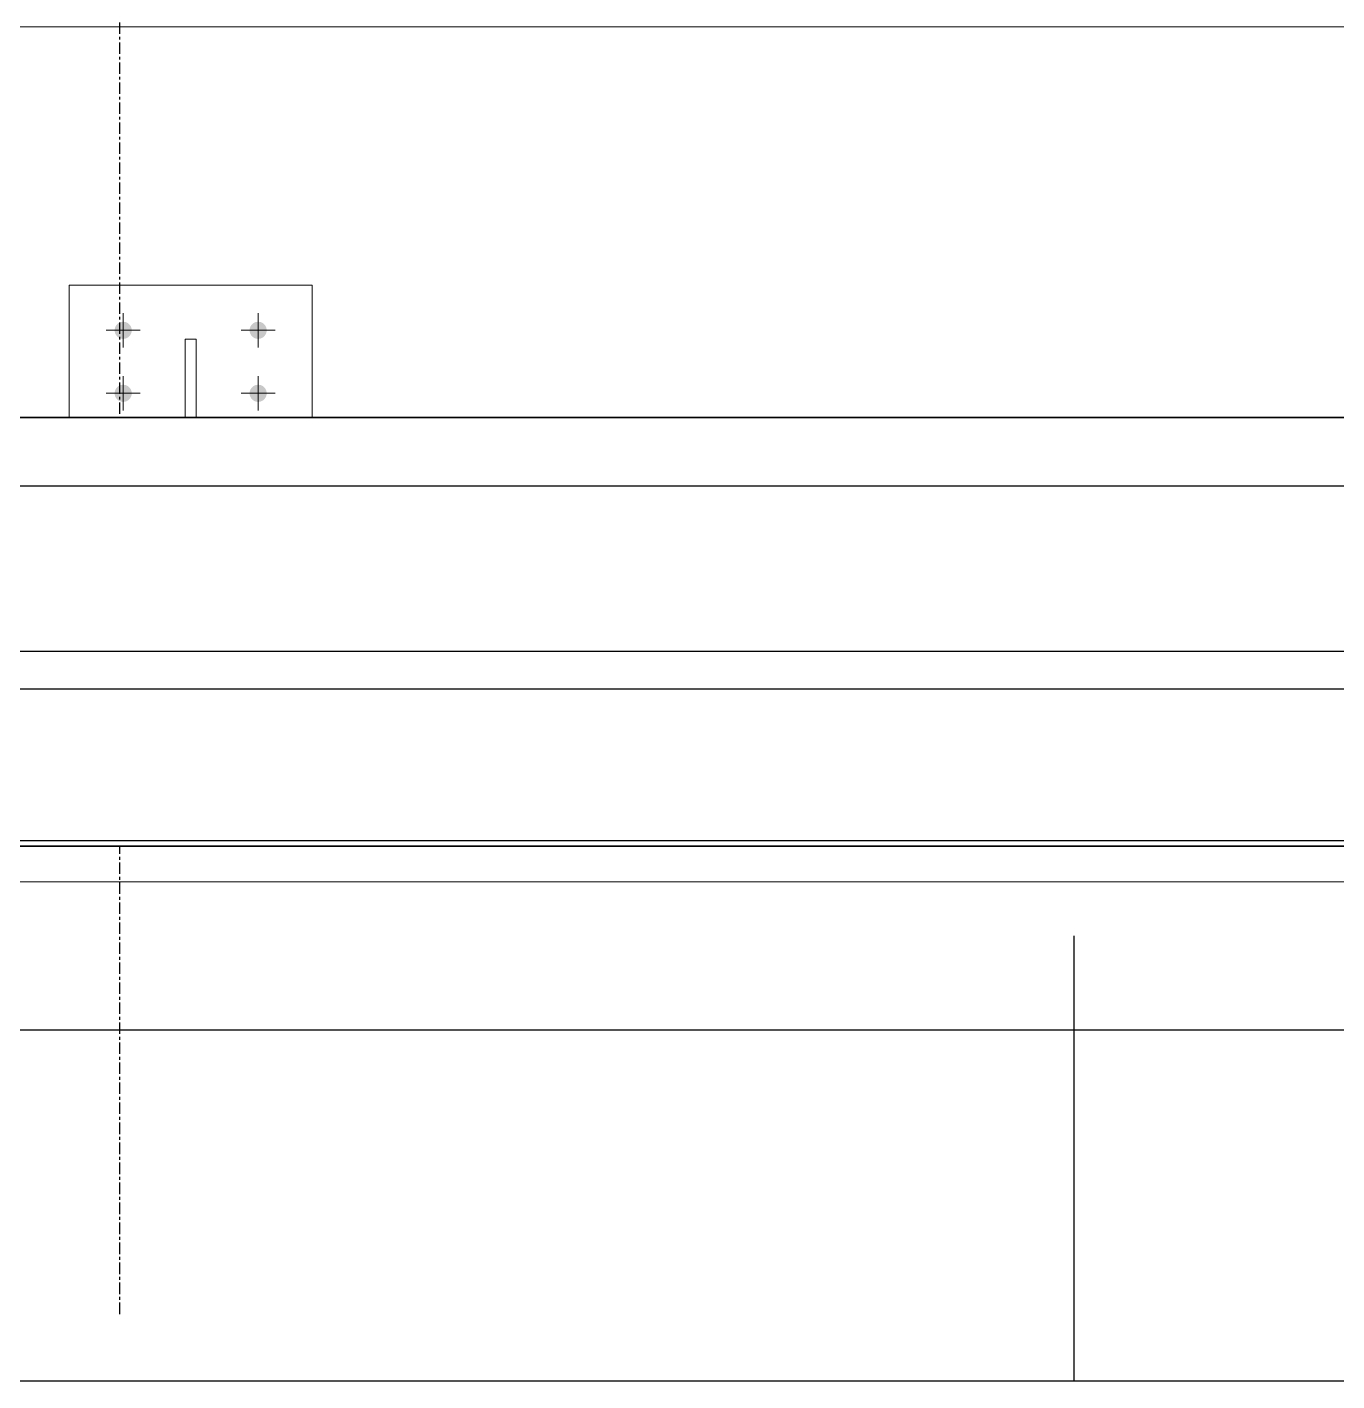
# Model space of a CAD drawing. Header units: millimetres. Extents: x 663313 to 1226001, y 1431724 to 1620898.
# Drawn here: x 810357 to 811813, y 1512451 to 1513955 of the extents above; entities that cross this region are included whole.
import ezdxf

# ---------------------------------------------------------------- set-up
doc = ezdxf.new("R2010")
doc.units = ezdxf.units.MM
doc.set_wipeout_variables(frame=1)
for name, pattern in [('Grid Line', [22.225, 12.7, -3.175, 3.175, -3.175]), ('XKITLINE00', [0]), ('XKITLINE02', [4, 2, -2])]:
    doc.linetypes.add(name, pattern=pattern)
doc.layers.add('000 - 0_HIDE_OBJ_FRAMING_DEF_SUB', color=7, linetype='Continuous', plot=False)
doc.layers.add('000 - CONCRETE_EX_BUILDING_MAIN_COLOR_1', color=7, linetype='Continuous')
doc.layers.add('A-canopy', color=7, linetype='Continuous')
doc.layers.add('Part', color=7, linetype='Continuous', lineweight=0)

# ---------------------------------------------------------------- blocks, each defined once
blk = doc.blocks.new('cano')
at = {"layer": '000 - CONCRETE_EX_BUILDING_MAIN_COLOR_1'}
for points in [[(663613.4964, 1524720.7145), (663613.4966, 1524720.7154), (663613.4968, 1524720.7163), (663613.4971, 1524720.7172), (663613.4975, 1524720.7181), (663613.498, 1524720.7189), (663613.4986, 1524720.7196), (663613.4992, 1524720.7203), (663613.4999, 1524720.7209), (663613.5006, 1524720.7215), (663613.5014, 1524720.722), (663613.5023, 1524720.7224), (663613.5031, 1524720.7227), (663613.504, 1524720.7229), (663613.505, 1524720.723), (663613.5059, 1524720.7231), (663613.5068, 1524720.723), (663613.5078, 1524720.7229), (663613.5087, 1524720.7227), (663613.5095, 1524720.7224), (663613.5104, 1524720.722), (663613.5112, 1524720.7215), (663613.5119, 1524720.7209), (663613.5126, 1524720.7203), (663613.5132, 1524720.7196), (663613.5138, 1524720.7189), (663613.5143, 1524720.7181), (663613.5147, 1524720.7172), (663613.515, 1524720.7163), (663613.5152, 1524720.7154), (663613.5154, 1524720.7145), (663613.5154, 1524720.7136), (663613.5154, 1524720.7127), (663613.5152, 1524720.7117), (663613.515, 1524720.7108), (663613.5147, 1524720.71), (663613.5143, 1524720.7091), (663613.5138, 1524720.7083), (663613.5132, 1524720.7076), (663613.5126, 1524720.7069), (663613.5119, 1524720.7062), (663613.5112, 1524720.7057), (663613.5104, 1524720.7052), (663613.5095, 1524720.7048), (663613.5087, 1524720.7045), (663613.5078, 1524720.7043), (663613.5068, 1524720.7041), (663613.5059, 1524720.7041), (663613.505, 1524720.7041), (663613.504, 1524720.7043), (663613.5031, 1524720.7045), (663613.5023, 1524720.7048), (663613.5014, 1524720.7052), (663613.5006, 1524720.7057), (663613.4999, 1524720.7062), (663613.4992, 1524720.7069), (663613.4986, 1524720.7076), (663613.498, 1524720.7083), (663613.4975, 1524720.7091), (663613.4971, 1524720.71), (663613.4968, 1524720.7108), (663613.4966, 1524720.7117), (663613.4964, 1524720.7127), (663613.4964, 1524720.7136)], [(663613.6464, 1524720.7145), (663613.6466, 1524720.7154), (663613.6468, 1524720.7163), (663613.6471, 1524720.7172), (663613.6475, 1524720.7181), (663613.648, 1524720.7189), (663613.6486, 1524720.7196), (663613.6492, 1524720.7203), (663613.6499, 1524720.7209), (663613.6506, 1524720.7215), (663613.6514, 1524720.722), (663613.6523, 1524720.7224), (663613.6531, 1524720.7227), (663613.654, 1524720.7229), (663613.655, 1524720.723), (663613.6559, 1524720.7231), (663613.6568, 1524720.723), (663613.6578, 1524720.7229), (663613.6587, 1524720.7227), (663613.6595, 1524720.7224), (663613.6604, 1524720.722), (663613.6612, 1524720.7215), (663613.6619, 1524720.7209), (663613.6626, 1524720.7203), (663613.6632, 1524720.7196), (663613.6638, 1524720.7189), (663613.6643, 1524720.7181), (663613.6647, 1524720.7172), (663613.665, 1524720.7163), (663613.6652, 1524720.7154), (663613.6654, 1524720.7145), (663613.6654, 1524720.7136), (663613.6654, 1524720.7127), (663613.6652, 1524720.7117), (663613.665, 1524720.7108), (663613.6647, 1524720.71), (663613.6643, 1524720.7091), (663613.6638, 1524720.7083), (663613.6632, 1524720.7076), (663613.6626, 1524720.7069), (663613.6619, 1524720.7062), (663613.6612, 1524720.7057), (663613.6604, 1524720.7052), (663613.6595, 1524720.7048), (663613.6587, 1524720.7045), (663613.6578, 1524720.7043), (663613.6568, 1524720.7041), (663613.6559, 1524720.7041), (663613.655, 1524720.7041), (663613.654, 1524720.7043), (663613.6531, 1524720.7045), (663613.6523, 1524720.7048), (663613.6514, 1524720.7052), (663613.6506, 1524720.7057), (663613.6499, 1524720.7062), (663613.6492, 1524720.7069), (663613.6486, 1524720.7076), (663613.648, 1524720.7083), (663613.6475, 1524720.7091), (663613.6471, 1524720.71), (663613.6468, 1524720.7108), (663613.6466, 1524720.7117), (663613.6464, 1524720.7127), (663613.6464, 1524720.7136)], [(663613.4964, 1524720.6445), (663613.4966, 1524720.6454), (663613.4968, 1524720.6463), (663613.4971, 1524720.6472), (663613.4975, 1524720.6481), (663613.498, 1524720.6489), (663613.4986, 1524720.6496), (663613.4992, 1524720.6503), (663613.4999, 1524720.6509), (663613.5006, 1524720.6515), (663613.5014, 1524720.652), (663613.5023, 1524720.6524), (663613.5031, 1524720.6527), (663613.504, 1524720.6529), (663613.505, 1524720.653), (663613.5059, 1524720.6531), (663613.5068, 1524720.653), (663613.5078, 1524720.6529), (663613.5087, 1524720.6527), (663613.5095, 1524720.6524), (663613.5104, 1524720.652), (663613.5112, 1524720.6515), (663613.5119, 1524720.6509), (663613.5126, 1524720.6503), (663613.5132, 1524720.6496), (663613.5138, 1524720.6489), (663613.5143, 1524720.6481), (663613.5147, 1524720.6472), (663613.515, 1524720.6463), (663613.5152, 1524720.6454), (663613.5154, 1524720.6445), (663613.5154, 1524720.6436), (663613.5154, 1524720.6427), (663613.5152, 1524720.6417), (663613.515, 1524720.6408), (663613.5147, 1524720.64), (663613.5143, 1524720.6391), (663613.5138, 1524720.6383), (663613.5132, 1524720.6376), (663613.5126, 1524720.6369), (663613.5119, 1524720.6362), (663613.5112, 1524720.6357), (663613.5104, 1524720.6352), (663613.5095, 1524720.6348), (663613.5087, 1524720.6345), (663613.5078, 1524720.6343), (663613.5068, 1524720.6341), (663613.5059, 1524720.6341), (663613.505, 1524720.6341), (663613.504, 1524720.6343), (663613.5031, 1524720.6345), (663613.5023, 1524720.6348), (663613.5014, 1524720.6352), (663613.5006, 1524720.6357), (663613.4999, 1524720.6362), (663613.4992, 1524720.6369), (663613.4986, 1524720.6376), (663613.498, 1524720.6383), (663613.4975, 1524720.6391), (663613.4971, 1524720.64), (663613.4968, 1524720.6408), (663613.4966, 1524720.6417), (663613.4964, 1524720.6427), (663613.4964, 1524720.6436)], [(663613.6464, 1524720.6445), (663613.6466, 1524720.6454), (663613.6468, 1524720.6463), (663613.6471, 1524720.6472), (663613.6475, 1524720.6481), (663613.648, 1524720.6489), (663613.6486, 1524720.6496), (663613.6492, 1524720.6503), (663613.6499, 1524720.6509), (663613.6506, 1524720.6515), (663613.6514, 1524720.652), (663613.6523, 1524720.6524), (663613.6531, 1524720.6527), (663613.654, 1524720.6529), (663613.655, 1524720.653), (663613.6559, 1524720.6531), (663613.6568, 1524720.653), (663613.6578, 1524720.6529), (663613.6587, 1524720.6527), (663613.6595, 1524720.6524), (663613.6604, 1524720.652), (663613.6612, 1524720.6515), (663613.6619, 1524720.6509), (663613.6626, 1524720.6503), (663613.6632, 1524720.6496), (663613.6638, 1524720.6489), (663613.6643, 1524720.6481), (663613.6647, 1524720.6472), (663613.665, 1524720.6463), (663613.6652, 1524720.6454), (663613.6654, 1524720.6445), (663613.6654, 1524720.6436), (663613.6654, 1524720.6427), (663613.6652, 1524720.6417), (663613.665, 1524720.6408), (663613.6647, 1524720.64), (663613.6643, 1524720.6391), (663613.6638, 1524720.6383), (663613.6632, 1524720.6376), (663613.6626, 1524720.6369), (663613.6619, 1524720.6362), (663613.6612, 1524720.6357), (663613.6604, 1524720.6352), (663613.6595, 1524720.6348), (663613.6587, 1524720.6345), (663613.6578, 1524720.6343), (663613.6568, 1524720.6341), (663613.6559, 1524720.6341), (663613.655, 1524720.6341), (663613.654, 1524720.6343), (663613.6531, 1524720.6345), (663613.6523, 1524720.6348), (663613.6514, 1524720.6352), (663613.6506, 1524720.6357), (663613.6499, 1524720.6362), (663613.6492, 1524720.6369), (663613.6486, 1524720.6376), (663613.648, 1524720.6383), (663613.6475, 1524720.6391), (663613.6471, 1524720.64), (663613.6468, 1524720.6408), (663613.6466, 1524720.6417), (663613.6464, 1524720.6427), (663613.6464, 1524720.6436)], [(663613.5316, 1524720.5373), (663613.5324, 1524720.5372), (663613.5331, 1524720.537), (663613.5338, 1524720.5367), (663613.5344, 1524720.5364), (663613.5351, 1524720.536), (663613.5357, 1524720.5356), (663613.5362, 1524720.5351), (663613.5367, 1524720.5346), (663613.5371, 1524720.534), (663613.5375, 1524720.5334), (663613.5378, 1524720.5327), (663613.5381, 1524720.532), (663613.5383, 1524720.5313), (663613.5384, 1524720.5306), (663613.5384, 1524720.5298), (663613.5384, 1524720.5291), (663613.5383, 1524720.5284), (663613.5381, 1524720.5276), (663613.5378, 1524720.527), (663613.5375, 1524720.5263), (663613.5371, 1524720.5257), (663613.5367, 1524720.5251), (663613.5362, 1524720.5245), (663613.5357, 1524720.524), (663613.5351, 1524720.5236), (663613.5344, 1524720.5232), (663613.5338, 1524720.5229), (663613.5331, 1524720.5227), (663613.5324, 1524720.5225), (663613.5316, 1524720.5224), (663613.5309, 1524720.5223), (663613.5302, 1524720.5224), (663613.5294, 1524720.5225), (663613.5287, 1524720.5227), (663613.528, 1524720.5229), (663613.5274, 1524720.5232), (663613.5267, 1524720.5236), (663613.5261, 1524720.524), (663613.5256, 1524720.5245), (663613.5251, 1524720.5251), (663613.5247, 1524720.5257), (663613.5243, 1524720.5263), (663613.524, 1524720.527), (663613.5237, 1524720.5276), (663613.5235, 1524720.5284), (663613.5234, 1524720.5291), (663613.5234, 1524720.5298), (663613.5234, 1524720.5306), (663613.5235, 1524720.5313), (663613.5237, 1524720.532), (663613.524, 1524720.5327), (663613.5243, 1524720.5334), (663613.5247, 1524720.534), (663613.5251, 1524720.5346), (663613.5256, 1524720.5351), (663613.5261, 1524720.5356), (663613.5267, 1524720.536), (663613.5274, 1524720.5364), (663613.528, 1524720.5367), (663613.5287, 1524720.537), (663613.5294, 1524720.5372), (663613.5302, 1524720.5373), (663613.5309, 1524720.5373)], [(663613.6316, 1524720.5373), (663613.6324, 1524720.5372), (663613.6331, 1524720.537), (663613.6338, 1524720.5367), (663613.6344, 1524720.5364), (663613.6351, 1524720.536), (663613.6357, 1524720.5356), (663613.6362, 1524720.5351), (663613.6367, 1524720.5346), (663613.6371, 1524720.534), (663613.6375, 1524720.5334), (663613.6378, 1524720.5327), (663613.6381, 1524720.532), (663613.6383, 1524720.5313), (663613.6384, 1524720.5306), (663613.6384, 1524720.5298), (663613.6384, 1524720.5291), (663613.6383, 1524720.5284), (663613.6381, 1524720.5276), (663613.6378, 1524720.527), (663613.6375, 1524720.5263), (663613.6371, 1524720.5257), (663613.6367, 1524720.5251), (663613.6362, 1524720.5245), (663613.6357, 1524720.524), (663613.6351, 1524720.5236), (663613.6344, 1524720.5232), (663613.6338, 1524720.5229), (663613.6331, 1524720.5227), (663613.6324, 1524720.5225), (663613.6316, 1524720.5224), (663613.6309, 1524720.5223), (663613.6302, 1524720.5224), (663613.6294, 1524720.5225), (663613.6287, 1524720.5227), (663613.628, 1524720.5229), (663613.6274, 1524720.5232), (663613.6267, 1524720.5236), (663613.6261, 1524720.524), (663613.6256, 1524720.5245), (663613.6251, 1524720.5251), (663613.6247, 1524720.5257), (663613.6243, 1524720.5263), (663613.624, 1524720.527), (663613.6237, 1524720.5276), (663613.6235, 1524720.5284), (663613.6234, 1524720.5291), (663613.6234, 1524720.5298), (663613.6234, 1524720.5306), (663613.6235, 1524720.5313), (663613.6237, 1524720.532), (663613.624, 1524720.5327), (663613.6243, 1524720.5334), (663613.6247, 1524720.534), (663613.6251, 1524720.5346), (663613.6256, 1524720.5351), (663613.6261, 1524720.5356), (663613.6267, 1524720.536), (663613.6274, 1524720.5364), (663613.628, 1524720.5367), (663613.6287, 1524720.537), (663613.6294, 1524720.5372), (663613.6302, 1524720.5373), (663613.6309, 1524720.5373)], [(663613.5316, 1524720.4873), (663613.5324, 1524720.4872), (663613.5331, 1524720.4871), (663613.5338, 1524720.4868), (663613.5344, 1524720.4865), (663613.5351, 1524720.4861), (663613.5357, 1524720.4857), (663613.5362, 1524720.4852), (663613.5367, 1524720.4846), (663613.5371, 1524720.4841), (663613.5375, 1524720.4834), (663613.5378, 1524720.4828), (663613.5381, 1524720.4821), (663613.5383, 1524720.4814), (663613.5384, 1524720.4806), (663613.5384, 1524720.4799), (663613.5384, 1524720.4792), (663613.5383, 1524720.4784), (663613.5381, 1524720.4777), (663613.5378, 1524720.477), (663613.5375, 1524720.4764), (663613.5371, 1524720.4757), (663613.5367, 1524720.4751), (663613.5362, 1524720.4746), (663613.5357, 1524720.4741), (663613.5351, 1524720.4737), (663613.5344, 1524720.4733), (663613.5338, 1524720.473), (663613.5331, 1524720.4727), (663613.5324, 1524720.4725), (663613.5316, 1524720.4724), (663613.5309, 1524720.4724), (663613.5302, 1524720.4724), (663613.5294, 1524720.4725), (663613.5287, 1524720.4727), (663613.528, 1524720.473), (663613.5274, 1524720.4733), (663613.5267, 1524720.4737), (663613.5261, 1524720.4741), (663613.5256, 1524720.4746), (663613.5251, 1524720.4751), (663613.5247, 1524720.4757), (663613.5243, 1524720.4764), (663613.524, 1524720.477), (663613.5237, 1524720.4777), (663613.5235, 1524720.4784), (663613.5234, 1524720.4792), (663613.5234, 1524720.4799), (663613.5234, 1524720.4806), (663613.5235, 1524720.4814), (663613.5237, 1524720.4821), (663613.524, 1524720.4828), (663613.5243, 1524720.4834), (663613.5247, 1524720.4841), (663613.5251, 1524720.4846), (663613.5256, 1524720.4852), (663613.5261, 1524720.4857), (663613.5267, 1524720.4861), (663613.5274, 1524720.4865), (663613.528, 1524720.4868), (663613.5287, 1524720.4871), (663613.5294, 1524720.4872), (663613.5302, 1524720.4873), (663613.5309, 1524720.4874)], [(663613.6316, 1524720.4873), (663613.6324, 1524720.4872), (663613.6331, 1524720.4871), (663613.6338, 1524720.4868), (663613.6344, 1524720.4865), (663613.6351, 1524720.4861), (663613.6357, 1524720.4857), (663613.6362, 1524720.4852), (663613.6367, 1524720.4846), (663613.6371, 1524720.4841), (663613.6375, 1524720.4834), (663613.6378, 1524720.4828), (663613.6381, 1524720.4821), (663613.6383, 1524720.4814), (663613.6384, 1524720.4806), (663613.6384, 1524720.4799), (663613.6384, 1524720.4792), (663613.6383, 1524720.4784), (663613.6381, 1524720.4777), (663613.6378, 1524720.477), (663613.6375, 1524720.4764), (663613.6371, 1524720.4757), (663613.6367, 1524720.4751), (663613.6362, 1524720.4746), (663613.6357, 1524720.4741), (663613.6351, 1524720.4737), (663613.6344, 1524720.4733), (663613.6338, 1524720.473), (663613.6331, 1524720.4727), (663613.6324, 1524720.4725), (663613.6316, 1524720.4724), (663613.6309, 1524720.4724), (663613.6302, 1524720.4724), (663613.6294, 1524720.4725), (663613.6287, 1524720.4727), (663613.628, 1524720.473), (663613.6274, 1524720.4733), (663613.6267, 1524720.4737), (663613.6261, 1524720.4741), (663613.6256, 1524720.4746), (663613.6251, 1524720.4751), (663613.6247, 1524720.4757), (663613.6243, 1524720.4764), (663613.624, 1524720.477), (663613.6237, 1524720.4777), (663613.6235, 1524720.4784), (663613.6234, 1524720.4792), (663613.6234, 1524720.4799), (663613.6234, 1524720.4806), (663613.6235, 1524720.4814), (663613.6237, 1524720.4821), (663613.624, 1524720.4828), (663613.6243, 1524720.4834), (663613.6247, 1524720.4841), (663613.6251, 1524720.4846), (663613.6256, 1524720.4852), (663613.6261, 1524720.4857), (663613.6267, 1524720.4861), (663613.6274, 1524720.4865), (663613.628, 1524720.4868), (663613.6287, 1524720.4871), (663613.6294, 1524720.4872), (663613.6302, 1524720.4873), (663613.6309, 1524720.4874)]]:
    blk.add_hatch(color=7, dxfattribs=at).paths.add_polyline_path(points, flags=17)
at = {"layer": '000 - CONCRETE_EX_BUILDING_MAIN_COLOR_1', "color": 7, "linetype": 'XKITLINE02', "lineweight": 0}
for p, q in [((663613.4459, 1524720.7636), (663613.7159, 1524720.7636)), ((663613.4459, 1524720.4936), (663613.4459, 1524720.7636)), ((663613.4459, 1524720.4936), (663613.4459, 1524720.7636)), ((663613.4459, 1524720.7636), (663613.4459, 1524720.2436)), ((663613.7159, 1524720.7636), (663613.7159, 1524720.4936)), ((663613.7159, 1524720.4936), (663613.7159, 1524720.7636)), ((663613.7159, 1524720.7636), (663613.7159, 1524720.2436)), ((663613.5749, 1524720.7036), (663613.5749, 1524720.6036)), ((663613.5869, 1524720.6036), (663613.5869, 1524720.7036)), ((663613.4809, 1524720.6036), (663613.4809, 1524720.5886)), ((663613.5869, 1524720.6036), (663613.5749, 1524720.6036)), ((663613.5749, 1524720.6036), (663613.5749, 1524720.5972)), ((663613.5869, 1524720.6036), (663613.5749, 1524720.6036)), ((663613.5869, 1524720.5972), (663613.5869, 1524720.6036)), ((663613.6809, 1524720.5886), (663613.6809, 1524720.6036)), ((663613.4709, 1524720.5842), (663612.1909, 1524720.5842)), ((663613.4459, 1524720.5941), (663613.4459, 1524720.4404)), ((663613.4709, 1524720.5941), (663613.4709, 1524720.5842)), ((663613.4709, 1524720.5842), (663613.4709, 1524720.5806)), ((663613.4809, 1524720.5886), (663613.4809, 1524720.5756)), ((663613.4809, 1524720.5886), (663613.6809, 1524720.5886)), ((663613.5859, 1524720.5886), (663613.5759, 1524720.5886)), ((663613.5759, 1524720.5886), (663613.5759, 1524720.5756)), ((663613.5759, 1524720.5886), (663613.5759, 1524720.2807)), ((663613.5859, 1524720.2807), (663613.5859, 1524720.5886)), ((663613.5859, 1524720.5886), (663613.5859, 1524720.5756)), ((663613.6809, 1524720.5886), (663613.6809, 1524720.5756)), ((663613.6909, 1524720.5842), (663613.6909, 1524720.5941)), ((663613.6909, 1524720.5806), (663613.6909, 1524720.5842)), ((663614.9709, 1524720.5842), (663613.6909, 1524720.5842)), ((663613.7159, 1524720.5941), (663613.7159, 1524720.4404)), ((663613.4709, 1524720.5806), (663612.1909, 1524720.5806)), ((663614.9709, 1524720.5806), (663613.6909, 1524720.5806)), ((663613.4709, 1524720.5656), (663613.4709, 1524720.5656)), ((663613.7159, 1524720.4936), (663613.4459, 1524720.4936)), ((663612.1009, 1524720.4543), (663613.5609, 1524720.4543)), ((663612.1009, 1524720.4508), (663613.5609, 1524720.4508)), ((663613.5609, 1524720.4444), (663613.5609, 1524720.4543)), ((663613.5609, 1524720.454), (663613.5609, 1524720.4454)), ((663613.5609, 1524720.4508), (663613.5609, 1524720.454)), ((663613.6009, 1524720.4543), (663615.0609, 1524720.4543)), ((663613.6009, 1524720.4543), (663613.6009, 1524720.4508)), ((663613.6009, 1524720.454), (663613.6009, 1524720.4444)), ((663613.6009, 1524720.454), (663613.6009, 1524720.4454)), ((663613.6009, 1524720.4508), (663615.0609, 1524720.4508)), ((663613.5609, 1524720.4444), (663612.1009, 1524720.4444)), ((663613.5009, 1524720.4454), (663613.5759, 1524720.4454)), ((663613.5609, 1524720.4404), (663613.5609, 1524720.4444)), ((663613.5759, 1524720.4454), (663613.5759, 1524720.4454)), ((663613.5859, 1524720.4454), (663613.6609, 1524720.4454)), ((663613.6009, 1524720.4444), (663615.0609, 1524720.4444)), ((663613.6009, 1524720.4444), (663613.6009, 1524720.4404)), ((663613.6609, 1524720.4454), (663613.6609, 1524720.4454)), ((663613.4809, 1524720.2807), (663613.4809, 1524720.2707)), ((663613.4809, 1524720.2707), (663613.4809, 1524720.2707)), ((663613.5759, 1524720.2807), (663613.5759, 1524720.2807)), ((663613.6809, 1524720.2707), (663613.6809, 1524720.2807))]:
    blk.add_line(p, q, dxfattribs=at)
at = {"layer": '000 - CONCRETE_EX_BUILDING_MAIN_COLOR_1', "color": 7, "linetype": 'XKITLINE00', "lineweight": 0}
for p, q in [((663613.4459, 1524720.7636), (663613.4459, 1524720.7636)), ((663613.7159, 1524720.7636), (663613.4459, 1524720.7636)), ((663613.4459, 1524720.7636), (663613.4459, 1524720.5941)), ((663613.7159, 1524720.7636), (663613.7159, 1524720.7636)), ((663613.7159, 1524720.7636), (663613.7159, 1524720.5941)), ((663613.5059, 1524720.6946), (663613.5059, 1524720.7326)), ((663613.6559, 1524720.6946), (663613.6559, 1524720.7326)), ((663613.4869, 1524720.7136), (663613.5249, 1524720.7136)), ((663613.6369, 1524720.7136), (663613.6749, 1524720.7136)), ((663613.5869, 1524720.7036), (663613.5749, 1524720.7036)), ((663613.5749, 1524720.5972), (663613.5749, 1524720.7036)), ((663613.5869, 1524720.7036), (663613.5869, 1524720.5972)), ((663613.5869, 1524720.7036), (663613.5869, 1524720.7036)), ((663613.5059, 1524720.6246), (663613.5059, 1524720.6626)), ((663613.6559, 1524720.6246), (663613.6559, 1524720.6626)), ((663613.4869, 1524720.6436), (663613.5249, 1524720.6436)), ((663613.6369, 1524720.6436), (663613.6749, 1524720.6436)), ((663613.4809, 1524720.6036), (663613.5749, 1524720.6036)), ((663613.4809, 1524720.6036), (663613.4809, 1524720.5906)), ((663613.6809, 1524720.6036), (663613.5869, 1524720.6036)), ((663613.6809, 1524720.6036), (663613.6809, 1524720.5906)), ((663613.4709, 1524720.5941), (663612.1909, 1524720.5941)), ((663612.1909, 1524720.5906), (663613.4709, 1524720.5906)), ((663613.4709, 1524720.5906), (663613.4709, 1524720.5941)), ((663613.4709, 1524720.5906), (663613.4709, 1524720.5656)), ((663613.4809, 1524720.5756), (663613.4809, 1524720.5906)), ((663613.4809, 1524720.5906), (663613.6809, 1524720.5906)), ((663613.5281, 1524720.5756), (663613.5131, 1524720.5906)), ((663613.5753, 1524720.5756), (663613.5603, 1524720.5906)), ((663613.5869, 1524720.5972), (663613.5749, 1524720.5972)), ((663613.6225, 1524720.5756), (663613.6075, 1524720.5906)), ((663613.6697, 1524720.5756), (663613.6547, 1524720.5906)), ((663613.6809, 1524720.5906), (663613.6809, 1524720.5756)), ((663614.9709, 1524720.5941), (663613.6909, 1524720.5941)), ((663613.6909, 1524720.5941), (663613.6909, 1524720.5906)), ((663613.6909, 1524720.5906), (663613.6909, 1524720.5656)), ((663613.6909, 1524720.5906), (663614.9709, 1524720.5906)), ((663613.6809, 1524720.5756), (663613.4809, 1524720.5756)), ((663613.5759, 1524720.2807), (663613.5759, 1524720.5756)), ((663613.5759, 1524720.5756), (663613.5859, 1524720.5756)), ((663613.5759, 1524720.5636), (663613.5859, 1524720.5736)), ((663613.5859, 1524720.5756), (663613.5859, 1524720.2807)), ((663613.4709, 1524720.5656), (663613.5609, 1524720.5656)), ((663613.4709, 1524720.5656), (663613.5609, 1524720.5656)), ((663613.5059, 1524720.5626), (663613.5059, 1524720.5499)), ((663613.5609, 1524720.5656), (663613.5609, 1524720.5656)), ((663613.5609, 1524720.5656), (663613.5609, 1524720.454)), ((663613.6009, 1524720.5656), (663613.6009, 1524720.454)), ((663613.6009, 1524720.5656), (663613.6909, 1524720.5656)), ((663613.6009, 1524720.5656), (663613.6909, 1524720.5656)), ((663613.6559, 1524720.5626), (663613.6559, 1524720.5499)), ((663613.4869, 1524720.5436), (663613.4996, 1524720.5436)), ((663613.5249, 1524720.5436), (663613.5122, 1524720.5436)), ((663613.5759, 1524720.5321), (663613.5859, 1524720.5421)), ((663613.6369, 1524720.5436), (663613.6496, 1524720.5436)), ((663613.6749, 1524720.5436), (663613.6622, 1524720.5436)), ((663613.5059, 1524720.5246), (663613.5059, 1524720.5372)), ((663613.5309, 1524720.5294), (663613.5309, 1524720.5319)), ((663613.6309, 1524720.5294), (663613.6309, 1524720.5319)), ((663613.6559, 1524720.5246), (663613.6559, 1524720.5372)), ((663613.5759, 1524720.5007), (663613.5859, 1524720.5107)), ((663613.5309, 1524720.4795), (663613.5309, 1524720.482)), ((663613.5759, 1524720.4693), (663613.5859, 1524720.4793)), ((663613.6309, 1524720.4795), (663613.6309, 1524720.482)), ((663612.1009, 1524720.4539), (663613.5609, 1524720.454)), ((663613.5009, 1524720.4454), (663613.5009, 1524720.454)), ((663613.5009, 1524720.454), (663613.5759, 1524720.454)), ((663613.528, 1524720.4454), (663613.5194, 1524720.454)), ((663613.5552, 1524720.4454), (663613.5466, 1524720.454)), ((663613.5759, 1524720.4518), (663613.5737, 1524720.454)), ((663613.5759, 1524720.454), (663613.5759, 1524720.4454)), ((663613.5859, 1524720.4454), (663613.5859, 1524720.454)), ((663613.5859, 1524720.454), (663613.6609, 1524720.454)), ((663615.0609, 1524720.4541), (663613.6009, 1524720.454)), ((663613.6131, 1524720.4454), (663613.6044, 1524720.454)), ((663613.6402, 1524720.4454), (663613.6316, 1524720.454)), ((663613.6609, 1524720.4519), (663613.6588, 1524720.454)), ((663613.6609, 1524720.454), (663613.6609, 1524720.4454)), ((663612.1009, 1524720.4404), (663613.5609, 1524720.4404)), ((663613.4459, 1524720.4404), (663613.4459, 1524720.2436)), ((663613.5759, 1524720.4454), (663613.5009, 1524720.4454)), ((663613.5609, 1524720.4454), (663613.5609, 1524720.4404)), ((663613.5759, 1524720.4378), (663613.5859, 1524720.4478)), ((663613.6609, 1524720.4454), (663613.5859, 1524720.4454)), ((663613.5859, 1524720.4454), (663613.5859, 1524720.4454)), ((663613.5859, 1524720.4454), (663613.5859, 1524720.4454)), ((663613.6009, 1524720.4454), (663613.6009, 1524720.4404)), ((663613.6009, 1524720.4404), (663615.0609, 1524720.4404)), ((663613.7159, 1524720.4404), (663613.7159, 1524720.2436)), ((663613.5759, 1524720.4064), (663613.5859, 1524720.4164)), ((663613.5759, 1524720.375), (663613.5859, 1524720.385)), ((663613.5759, 1524720.3435), (663613.5859, 1524720.3535)), ((663613.5759, 1524720.3121), (663613.5859, 1524720.3221)), ((663613.5759, 1524720.2807), (663613.5859, 1524720.2907)), ((663613.4809, 1524720.2707), (663613.4809, 1524720.2807)), ((663613.4809, 1524720.2807), (663613.4809, 1524720.2807)), ((663613.4809, 1524720.2807), (663613.6809, 1524720.2807)), ((663613.4809, 1524720.2707), (663613.4809, 1524720.2707)), ((663613.6809, 1524720.2707), (663613.4809, 1524720.2707)), ((663613.5123, 1524720.2707), (663613.5023, 1524720.2807)), ((663613.5438, 1524720.2707), (663613.5338, 1524720.2807)), ((663613.5752, 1524720.2707), (663613.5652, 1524720.2807)), ((663613.5759, 1524720.2807), (663613.5759, 1524720.2807)), ((663613.5859, 1524720.2807), (663613.5759, 1524720.2807)), ((663613.5859, 1524720.2807), (663613.5859, 1524720.2807)), ((663613.6066, 1524720.2707), (663613.5966, 1524720.2807)), ((663613.6381, 1524720.2707), (663613.6281, 1524720.2807)), ((663613.6695, 1524720.2707), (663613.6595, 1524720.2807)), ((663613.6809, 1524720.2807), (663613.6809, 1524720.2807)), ((663613.6809, 1524720.2807), (663613.6809, 1524720.2707)), ((663613.6809, 1524720.2707), (663613.6809, 1524720.2707)), ((663613.4459, 1524720.2436), (663613.4459, 1524720.2436)), ((663613.7159, 1524720.2436), (663613.4459, 1524720.2436)), ((663613.7159, 1524720.2436), (663613.7159, 1524720.2436))]:
    blk.add_line(p, q, dxfattribs=at)
blk = doc.blocks.new('W-1-PP18-ST_ENT4_REV00_20260602-144432_ELEVATION_1_ST')
at = {"layer": '000 - 0_HIDE_OBJ_FRAMING_DEF_SUB', "color": 7, "linetype": 'Grid Line'}
blk.add_line((10603, 104919.8892), (10603, 110781.006), dxfattribs=at)
at = {"layer": 'Part', "color": 7, "linetype": 'XKITLINE00', "lineweight": 0}
blk.add_lwpolyline([(13399.9994, 106350), (7805, 106350), (7805, 105400), (13399.9994, 105400), (13399.9994, 106349.9999)], dxfattribs=at)
at = {"layer": '000 - CONCRETE_EX_BUILDING_MAIN_COLOR_1', "color": 7, "xscale": 1000, "yscale": 1000, "zscale": 1000}
blk.add_blockref('cano', (-663602899.2015, -1524614700.683), dxfattribs=at)
blk = doc.blocks.new('W-1-PP18-ST_ENT4_REV00_20260602-144452_ELEVATION_1_EX')
at = {"layer": '000 - 0_HIDE_OBJ_FRAMING_DEF_SUB'}
h = blk.add_hatch(dxfattribs=at)
h.set_pattern_fill('FP_5', style=0, pattern_type=2)
h.set_pattern_definition([(90, (-1798322.8, 99142.2), (-1500, 9e-14), [])])
h.paths.add_polyline_path([(1750.4219, 105690), (13300.2815, 105690), (13300.2815, 105750), (7401.0606, 105750), (7401.0606, 105872.9548), (6229.7593, 105872.8458), (6229.7593, 105869.02), (6227.7593, 105869.02), (6227.7593, 105872.8458), (6131.7593, 105872.8458), (6131.7593, 105869.02), (6129.7593, 105869.02), (6129.7593, 105872.9542), (4727.2392, 105872.8458), (4727.2392, 105869.02), (4725.2392, 105869.02), (4725.2392, 105872.8458), (4629.2392, 105872.8458), (4629.2392, 105869.02), (4627.2392, 105869.02), (4627.2392, 105872.9535), (3229.7593, 105872.8458), (3229.7593, 105869.02), (3227.7593, 105869.02), (3227.7593, 105872.8458), (3131.7593, 105872.8458), (3131.7593, 105869.02), (3129.7593, 105869.02), (3129.7593, 105872.9528), (1750.4219, 105872.9522), (1750.4219, 105707.7624)])
at = {"layer": '000 - CONCRETE_EX_BUILDING_MAIN_COLOR_1'}
h = blk.add_hatch(dxfattribs=at)
h.set_pattern_fill('FP_9', style=0, pattern_type=2)
h.set_pattern_definition([(0, (7520, 102240), (0, 600), []), (90, (7520, 102240), (-1200, 7e-14), [])])
h.paths.add_polyline_path([(7878.7773, 104845.562), (13025.9824, 104845.562), (13025.9824, 105340), (7878.7773, 105340), (7878.7773, 104956.1383)])
at = {"layer": '000 - CONCRETE_EX_BUILDING_MAIN_COLOR_1', "color": 7}
blk.add_line((7878.6101, 104845.562), (13026.1501, 104845.562), dxfattribs=at)
blk = doc.blocks.new('*U4593')
at = {"color": 7}
blk.add_wipeout([(0, -476.3), (6440.4, -476.3), (6440.4, -470.3), (6390.4, -470.3), (6390.4, -301.3), (6640.4, -301.3), (6640.4, -276.3), (6215.1, -259.9), (6215.1, -76.3), (5796.2, -76.3), (5796.2, 0), (0, 0)], dxfattribs=at).dxf.layer = 'A-canopy'
at = {"layer": 'A-canopy', "color": 7}
for p, q in [((5796.2, -76.3), (0, -76.3)), ((6215.1, -259.9), (0, -259.9)), ((0, -301.3), (6390.4, -301.3)), ((6390.4, -470.3), (0, -470.3))]:
    blk.add_line(p, q, dxfattribs=at)
for points in [[(0, 0), (5796.2, 0), (5796.2, -76.3), (6215.1, -76.3), (6215.1, -259.9), (6640.4, -276.3), (6640.4, -301.3), (6390.4, -301.3), (6390.4, -470.3), (6440.4, -470.3), (6440.4, -476.3), (0, -476.3)], [(0, -476.3), (6440.4, -476.3), (6440.4, -470.3), (6390.4, -470.3), (6390.4, -301.3), (6640.4, -301.3), (6640.4, -276.3), (6215.1, -259.9), (6215.1, -76.3), (5796.2, -76.3), (5796.2, 0), (0, 0)]]:
    blk.add_lwpolyline(points, dxfattribs=at)

msp = doc.modelspace()

# ---------------------------------------------------------------- block references
at = {"color": 7}
msp.add_blockref('W-1-PP18-ST_ENT4_REV00_20260602-144432_ELEVATION_1_ST', (799856.9923, 1407605.0011), dxfattribs=at)

# ---------------------------------------------------------------- next in the draw order: block references
msp.add_blockref('W-1-PP18-ST_ENT4_REV00_20260602-144452_ELEVATION_1_EX', (799856.9923, 1407605.0011), dxfattribs=at)

# ---------------------------------------------------------------- next in the draw order: block references
msp.add_blockref('*U4593', (807872.8495, 1513521.0011), dxfattribs=at)

doc.saveas('drawing.dxf')
